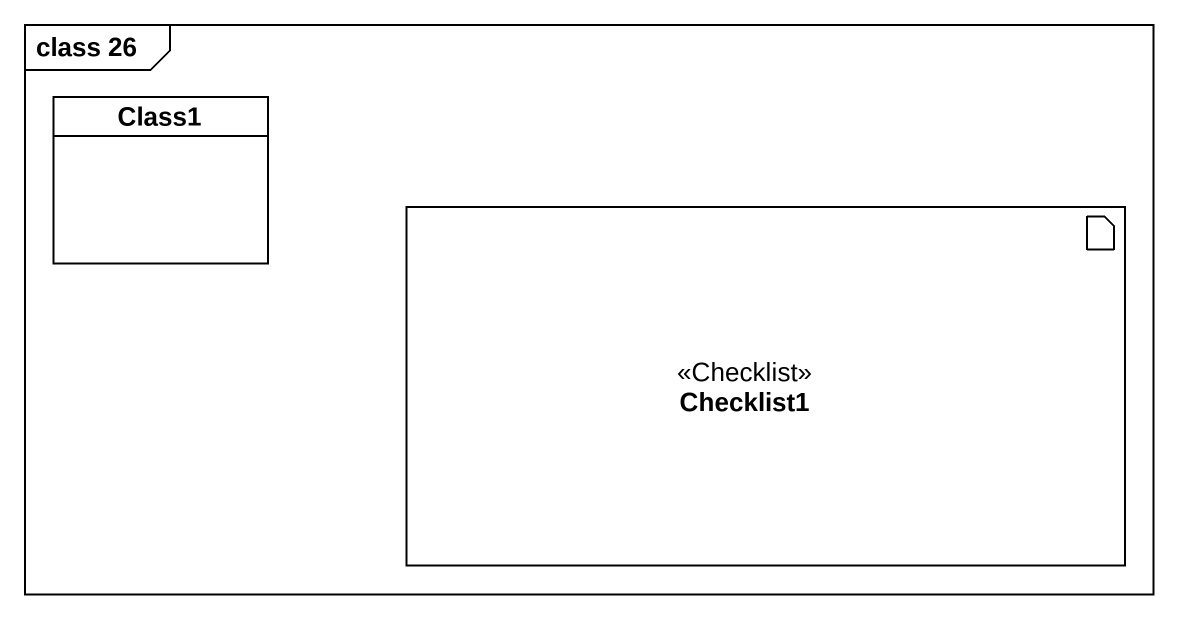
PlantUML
@startuml
mainframe class 26
allowmixing
hide circle
hide empty members
class Class1
artifact Checklist1 <<Checklist>>
@enduml
